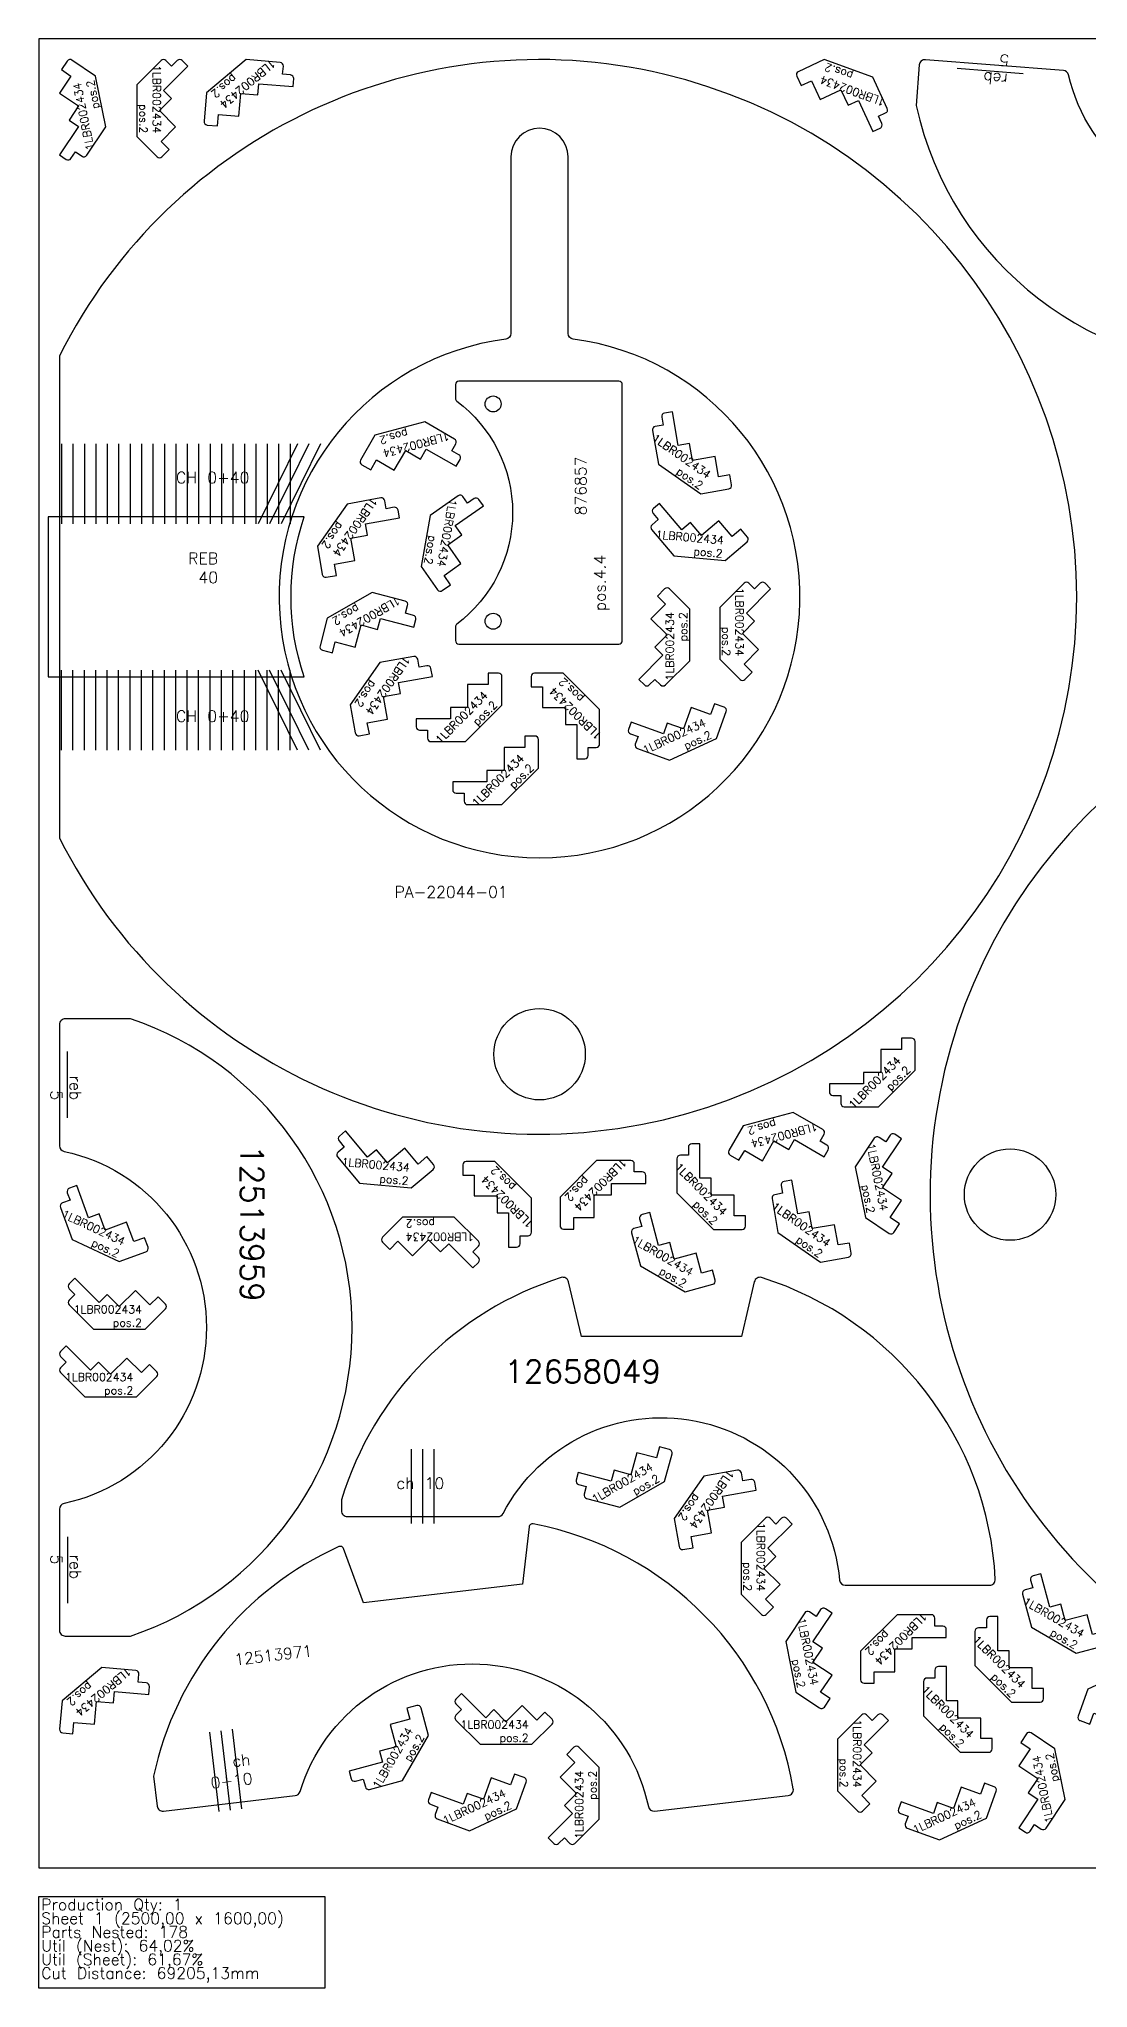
# Model space of a CAD drawing. Header units: millimetres. Extents: x 0 to 2500, y -105 to 1600.
# Drawn here: x 0 to 918, y -105 to 1600 of the extents above; entities that cross this region are included whole.
import ezdxf

# ---------------------------------------------------------------- set-up
doc = ezdxf.new("R2010")
doc.units = ezdxf.units.MM
for name, color, linetype in [('12513959', 7, 'Continuous'), ('12513971', 7, 'Continuous'), ('12658049', 7, 'Continuous'), ('12658087', 7, 'Continuous'), ('1LBR002434', 7, 'Continuous'), ('876857', 7, 'Continuous'), ('Chanfro', 7, 'Continuous'), ('PA-22044-01', 7, 'Continuous'), ('Rebaixo', 7, 'Continuous'), ('sheet', 24, 'Continuous'), ('Stats', 7, 'Continuous'), ('Texto', 7, 'Continuous')]:
    doc.layers.add(name, color=color, linetype=linetype)
doc.styles.get("Standard").update_dxf_attribs({"font": 'txt.shx'})

msp = doc.modelspace()

# ---------------------------------------------------------------- linework, layer by layer
at = {"layer": '12513959', "color": 3}
msp.add_lwpolyline([(18, 314), (18, 207.9, 0.414214), (23, 202.9), (80.2, 202.9, 0.717624), (80.2, 742.9), (23, 742.9, 0.414214), (18, 737.9), (18, 631.8, 0.353739), (22, 626.9, -0.808668), (22, 318.9, 0.353739)], format="xyb", close=True, dxfattribs=at)
at = {"layer": '12513971', "color": 3}
msp.add_lwpolyline([(428.9, 298.4), (423, 248.2), (283.9, 231.9), (266.5, 279.4, 0.434973), (262.5, 281.1, 0.23941), (100.3, 80.2), (103.4, 54.2, 0.414214), (108.9, 49.8), (224.2, 63.3, 0.298217), (228.4, 66.8, -0.775159), (533.2, 53.7, 0.387391), (538.6, 49.8), (655.6, 63.5, 0.43), (660, 69.3, 0.31269), (432.5, 301, 0.434973)], format="xyb", close=True, dxfattribs=at)
at = {"layer": '12658049', "color": 3}
msp.add_lwpolyline([(269.7, 307.4), (401.6, 307.4, 0.27887), (406.1, 310.1, -0.746733), (700.5, 251.9, 0.387226), (705.5, 247.4), (831.8, 247.4, 0.429586), (836.8, 252.7, 0.313253), (632.3, 516.5, 0.435826), (625.9, 512.8), (614.7, 464.9), (474.7, 464.9), (463.4, 512.8, 0.435826), (457, 516.5, 0.248185), (264.7, 322), (264.7, 312.4, 0.414214)], format="xyb", close=True, dxfattribs=at)
at = {"layer": '12658087', "color": 3}
msp.add_lwpolyline([(775.6, 1581.9, 0.414214), (770.2, 1577.4), (767.5, 1541.9, 0.840577), (1343.2, 1566.5, 0.429586), (1338.7, 1572.1), (1212.7, 1581.9, 0.387226), (1207.4, 1577.8, -0.817096), (900.8, 1568.7, 0.32655), (896.4, 1572.5)], format="xyb", close=True, dxfattribs=at)
at = {"layer": '1LBR002434', "color": 4}
for points in [[(28, 1567.6), (18, 1552.6), (34.6, 1541.6), (26.3, 1529.1), (34.6, 1523.5), (18, 1498.6), (23.8, 1494.7, 0.414214), (28, 1495.5), (31.9, 1501.3), (37.7, 1497.5, 0.414214), (41.9, 1498.3), (58.5, 1523.2), (49.6, 1567.6), (28.8, 1581.5, 0.414214), (24.7, 1580.7), (19.7, 1573.2)], [(106.9, 1510.4), (119.6, 1523.1), (105.5, 1537.3), (116.1, 1547.9), (109, 1555), (130.2, 1576.2), (125.3, 1581.1, 0.414214), (121, 1581.1), (116.1, 1576.2), (111.1, 1581.1, 0.414214), (106.9, 1581.1), (85.7, 1559.9), (85.7, 1514.6), (103.3, 1497, 0.414214), (107.6, 1497), (113.9, 1503.3)], [(157, 1533.9), (174.9, 1532.4), (176.6, 1552.3), (191.6, 1551), (192.4, 1560.9), (222.3, 1558.3), (222.9, 1565.3, 0.414214), (220.2, 1568.5), (213.2, 1569.2), (213.9, 1576.1, 0.414214), (211.1, 1579.4), (181.2, 1582), (146.6, 1552.9), (144.4, 1528, 0.414214), (147.1, 1524.7), (156.1, 1524)], [(675.9, 1563.5), (683.5, 1547.2), (701.6, 1555.6), (707.9, 1542), (717, 1546.3), (729.7, 1519.1), (736, 1522, 0.414214), (737.5, 1526), (734.5, 1532.4), (740.8, 1535.3, 0.414214), (742.3, 1539.3), (729.6, 1566.5), (687.1, 1582), (664.4, 1571.4, 0.414214), (663, 1567.4), (666.8, 1559.3)], [(295.3, 1231.7), (310.9, 1222.7), (320.9, 1240), (333.9, 1232.5), (338.9, 1241.2), (364.9, 1226.2), (368.4, 1232.2, 0.414214), (367.3, 1236.3), (361.2, 1239.8), (364.7, 1245.9, 0.414214), (363.6, 1250), (337.7, 1265), (293.9, 1253.3), (281.4, 1231.6, 0.414214), (282.5, 1227.5), (290.3, 1223)], [(594.7, 1217.1), (591.6, 1234.8), (571.9, 1231.3), (569.3, 1246.1), (559.4, 1244.4), (554.2, 1273.9), (547.3, 1272.7, 0.414214), (544.9, 1269.2), (546.1, 1262.3), (539.2, 1261.1, 0.414214), (536.8, 1257.6), (542, 1228.1), (579.1, 1202.1), (603.7, 1206.5, 0.414214), (606.1, 1210), (604.6, 1218.8)], [(258.5, 1140.5), (276.3, 1143.7), (272.8, 1163.4), (287.6, 1166), (285.8, 1175.8), (315.4, 1181), (314.2, 1187.9, 0.414214), (310.7, 1190.3), (303.8, 1189.1), (302.6, 1196, 0.414214), (299.1, 1198.5), (269.6, 1193.2), (243.6, 1156.2), (247.9, 1131.6, 0.414214), (251.4, 1129.1), (260.3, 1130.7)], [(354.5, 1130.8), (369.2, 1141.1), (357.8, 1157.5), (370.1, 1166.1), (364.3, 1174.3), (388.9, 1191.5), (384.9, 1197.2, 0.414214), (380.7, 1197.9), (375, 1193.9), (371, 1199.7, 0.414214), (366.8, 1200.4), (342.2, 1183.2), (334.3, 1138.6), (348.7, 1118.1, 0.414214), (352.9, 1117.4), (360.2, 1122.6)], [(606.6, 1164.7), (595, 1178.5), (579.7, 1165.6), (570, 1177.1), (562.4, 1170.7), (543.1, 1193.7), (537.7, 1189.2, 0.414214), (537.4, 1184.9), (541.9, 1179.6), (536.5, 1175.1, 0.414214), (536.1, 1170.8), (555.4, 1147.9), (600.5, 1143.9), (619.6, 1160, 0.414214), (620, 1164.2), (614.2, 1171.1)], [(259.3, 1072.7), (276.7, 1068), (281.8, 1087.4), (296.3, 1083.5), (298.9, 1093.1), (327.9, 1085.4), (329.7, 1092.1, 0.414214), (327.6, 1095.8), (320.8, 1097.6), (322.6, 1104.4, 0.414214), (320.5, 1108.1), (291.5, 1115.8), (252.3, 1093.2), (245.9, 1069.1, 0.414214), (248, 1065.4), (256.7, 1063)], [(548.1, 1105.6), (535.4, 1092.8), (549.6, 1078.7), (539, 1068.1), (546, 1061), (524.8, 1039.8), (529.8, 1034.9, 0.414214), (534, 1034.9), (539, 1039.8), (543.9, 1034.9, 0.414214), (548.1, 1034.9), (569.4, 1056.1), (569.4, 1101.3), (551.7, 1119, 0.414214), (547.4, 1119), (541.1, 1112.6)], [(616.9, 1053.2), (629.6, 1065.9), (615.5, 1080), (626.1, 1090.6), (619, 1097.7), (640.2, 1118.9), (635.3, 1123.9, 0.414214), (631.1, 1123.9), (626.1, 1118.9), (621.2, 1123.9, 0.414214), (616.9, 1123.9), (595.7, 1102.7), (595.7, 1057.4), (613.4, 1039.7, 0.414214), (617.6, 1039.7), (624, 1046.1)], [(287.3, 1001.9), (305.1, 1005), (301.6, 1024.7), (316.4, 1027.3), (314.6, 1037.2), (344.2, 1042.4), (342.9, 1049.3, 0.414214), (339.5, 1051.7), (332.6, 1050.5), (331.4, 1057.4, 0.414214), (327.9, 1059.8), (298.3, 1054.6), (272.4, 1017.5), (276.7, 992.9, 0.414214), (280.2, 990.5), (289.1, 992.1)], [(393.1, 1035.3), (375.1, 1035.3), (375.1, 1015.3), (360.1, 1015.3), (360.1, 1005.3), (330.1, 1005.3), (330.1, 998.3, 0.414214), (333.1, 995.3), (340.1, 995.3), (340.1, 988.3, 0.414214), (343.1, 985.3), (373.1, 985.3), (405.1, 1017.3), (405.1, 1042.3, 0.414214), (402.1, 1045.3), (393.1, 1045.3)], [(440.6, 1033.3), (440.6, 1015.3), (460.6, 1015.3), (460.6, 1000.3), (470.6, 1000.3), (470.6, 970.3), (477.6, 970.3, 0.414214), (480.6, 973.3), (480.6, 980.3), (487.6, 980.3, 0.414214), (490.6, 983.3), (490.6, 1013.3), (458.6, 1045.3), (433.6, 1045.3, 0.414214), (430.6, 1042.3), (430.6, 1033.3)], [(587.6, 1009.1), (570.7, 1015.3), (563.9, 996.5), (549.8, 1001.6), (546.4, 992.2), (518.2, 1002.5), (515.8, 995.9, 0.414214), (517.6, 992.1), (524.2, 989.7), (521.8, 983.1, 0.414214), (523.6, 979.3), (551.8, 969), (592.8, 988.1), (601.3, 1011.6, 0.414214), (599.5, 1015.5), (591.1, 1018.5)], [(425, 980.2), (407, 980.2), (407, 960.2), (392, 960.2), (392, 950.2), (362, 950.2), (362, 943.2, 0.414214), (365, 940.2), (372, 940.2), (372, 933.2, 0.414214), (375, 930.2), (405, 930.2), (437, 962.2), (437, 987.2, 0.414214), (434, 990.2), (425, 990.2)], [(754.6, 715.9), (736.6, 715.9), (736.6, 695.9), (721.6, 695.9), (721.6, 685.9), (691.6, 685.9), (691.6, 678.9, 0.414214), (694.6, 675.9), (701.6, 675.9), (701.6, 668.9, 0.414214), (704.6, 665.9), (734.6, 665.9), (766.6, 697.9), (766.6, 722.9, 0.414214), (763.6, 725.9), (754.6, 725.9)], [(617.5, 627.7), (633.1, 618.7), (643.1, 636), (656.1, 628.5), (661.1, 637.2), (687.1, 622.2), (690.6, 628.3, 0.414214), (689.5, 632.4), (683.4, 635.9), (686.9, 641.9, 0.414214), (685.8, 646), (659.8, 661), (616.1, 649.3), (603.6, 627.7, 0.414214), (604.7, 623.6), (612.5, 619.1)], [(331.8, 615.8), (320.2, 629.6), (304.9, 616.8), (295.3, 628.3), (287.6, 621.8), (268.3, 644.8), (262.9, 640.3, 0.414214), (262.6, 636.1), (267.1, 630.7), (261.7, 626.2, 0.414214), (261.3, 622), (280.6, 599), (325.7, 595.1), (344.9, 611.1, 0.414214), (345.2, 615.4), (339.4, 622.3)], [(608.2, 570.5), (608.2, 588.5), (588.2, 588.5), (588.2, 603.5), (578.2, 603.5), (578.2, 633.5), (571.2, 633.5, 0.414214), (568.2, 630.5), (568.2, 623.5), (561.2, 623.5, 0.414214), (558.2, 620.5), (558.2, 590.5), (590.2, 558.5), (615.2, 558.5, 0.414214), (618.2, 561.5), (618.2, 570.5)], [(744.8, 568.9), (754.7, 583.9), (738.1, 595), (746.4, 607.5), (738.1, 613), (754.7, 638), (748.9, 641.9, 0.414214), (744.8, 641), (740.9, 635.2), (735.1, 639.1, 0.414214), (730.9, 638.3), (714.3, 613.3), (723.1, 568.9), (743.9, 555.1, 0.414214), (748.1, 555.9), (753.1, 563.4)], [(380.9, 606.1), (380.9, 588.1), (400.9, 588.1), (400.9, 573.1), (410.9, 573.1), (410.9, 543.1), (417.9, 543.1, 0.414214), (420.9, 546.1), (420.9, 553.1), (427.9, 553.1, 0.414214), (430.9, 556.1), (430.9, 586.1), (398.9, 618.1), (373.9, 618.1, 0.414214), (370.9, 615.1), (370.9, 606.1)], [(467.9, 568.9), (485.9, 568.9), (485.9, 588.9), (500.9, 588.9), (500.9, 598.9), (530.9, 598.9), (530.9, 605.9, 0.414214), (527.9, 608.9), (520.9, 608.9), (520.9, 615.9, 0.414214), (517.9, 618.9), (487.9, 618.9), (455.9, 586.9), (455.9, 561.9, 0.414214), (458.9, 558.9), (467.9, 558.9)], [(82.9, 548), (76.7, 564.9), (57.9, 558.1), (52.8, 572.2), (43.4, 568.8), (33.2, 597), (26.6, 594.6, 0.414214), (24.8, 590.7), (27.2, 584.2), (20.6, 581.8, 0.414214), (18.8, 577.9), (29.1, 549.7), (70.1, 530.6), (93.6, 539.1, 0.414214), (95.4, 543), (92.3, 551.4)], [(699.3, 545), (696.2, 562.7), (676.5, 559.3), (673.9, 574), (664, 572.3), (658.8, 601.8), (651.9, 600.6, 0.414214), (649.5, 597.1), (650.7, 590.3), (643.8, 589, 0.414214), (641.4, 585.6), (646.6, 556), (683.7, 530.1), (708.3, 534.4, 0.414214), (710.7, 537.9), (709.2, 546.7)], [(313.9, 548.2), (326.7, 535.5), (340.8, 549.6), (351.4, 539), (358.5, 546.1), (379.7, 524.9), (384.6, 529.8, 0.414214), (384.6, 534.1), (379.7, 539), (384.6, 544, 0.414214), (384.6, 548.2), (363.4, 569.4), (318.2, 569.4), (300.5, 551.7, 0.414214), (300.5, 547.5), (306.9, 541.1)], [(579.7, 520.4), (575.1, 537.8), (555.7, 532.6), (551.9, 547.1), (542.2, 544.5), (534.4, 573.5), (527.7, 571.6, 0.414214), (525.6, 568), (527.4, 561.2), (520.6, 559.4, 0.414214), (518.5, 555.7), (526.2, 526.7), (565.4, 504.1), (589.6, 510.6, 0.414214), (591.7, 514.3), (589.4, 523)], [(97.1, 492.6), (84.4, 505.3), (70.3, 491.2), (59.6, 501.8), (52.6, 494.7), (31.4, 515.9), (26.4, 511, 0.414214), (26.4, 506.7), (31.4, 501.8), (26.4, 496.8, 0.414214), (26.4, 492.6), (47.6, 471.4), (92.9, 471.4), (110.6, 489, 0.414214), (110.6, 493.3), (104.2, 499.6)], [(89.6, 433.4), (76.9, 446.1), (62.7, 432), (52.1, 442.6), (45, 435.5), (23.8, 456.7), (18.9, 451.8, 0.414214), (18.9, 447.5), (23.8, 442.6), (18.9, 437.6, 0.414214), (18.9, 433.4), (40.1, 412.2), (85.4, 412.2), (103, 429.9, 0.414214), (103, 434.1), (96.7, 440.5)], [(540.4, 358.7), (523.1, 363.3), (517.9, 344), (503.4, 347.9), (500.8, 338.3), (471.8, 346), (470, 339.3, 0.414214), (472.1, 335.6), (478.9, 333.8), (477.1, 327, 0.414214), (479.2, 323.3), (508.2, 315.6), (547.4, 338.2), (553.9, 362.3, 0.414214), (551.7, 366), (543, 368.3)], [(570.7, 290.1), (588.4, 293.2), (584.9, 312.9), (599.7, 315.5), (598, 325.4), (627.5, 330.6), (626.3, 337.5, 0.414214), (622.8, 339.9), (615.9, 338.7), (614.7, 345.6, 0.414214), (611.2, 348), (581.7, 342.8), (555.7, 305.7), (560.1, 281.1, 0.414214), (563.5, 278.7), (572.4, 280.2)], [(635.6, 235.1), (648.4, 247.9), (634.2, 262), (644.8, 272.6), (637.8, 279.7), (659, 300.9), (654, 305.9, 0.414214), (649.8, 305.9), (644.8, 300.9), (639.9, 305.9, 0.414214), (635.6, 305.9), (614.4, 284.6), (614.4, 239.4), (632.1, 221.7, 0.414214), (636.3, 221.7), (642.7, 228.1)], [(921.9, 204.2), (917.2, 221.6), (897.9, 216.4), (894, 230.9), (884.4, 228.3), (876.6, 257.3), (869.8, 255.5, 0.414214), (867.7, 251.8), (869.5, 245), (862.8, 243.2, 0.414214), (860.7, 239.5), (868.4, 210.6), (907.6, 187.9), (931.8, 194.4, 0.414214), (933.9, 198.1), (931.5, 206.8)], [(683.9, 153.8), (693.9, 168.8), (677.2, 179.9), (685.6, 192.4), (677.2, 197.9), (693.9, 222.9), (688.1, 226.8, 0.414214), (683.9, 226), (680, 220.1), (674.2, 224, 0.414214), (670, 223.2), (653.4, 198.2), (662.3, 153.8), (683.1, 140, 0.414214), (687.2, 140.8), (692.2, 148.3)], [(730.9, 171.6), (748.9, 171.6), (748.9, 191.6), (763.9, 191.6), (763.9, 201.6), (793.9, 201.6), (793.9, 208.6, 0.414214), (790.9, 211.6), (783.9, 211.6), (783.9, 218.6, 0.414214), (780.9, 221.6), (750.9, 221.6), (718.9, 189.6), (718.9, 164.6, 0.414214), (721.9, 161.6), (730.9, 161.6)], [(869, 157), (869, 175), (849, 175), (849, 190), (839, 190), (839, 220), (832, 220, 0.414214), (829, 217), (829, 210), (822, 210, 0.414214), (819, 207), (819, 177), (851, 145), (876, 145, 0.414214), (879, 148), (879, 157)], [(30.6, 127.3), (48.5, 125.8), (50.3, 145.7), (65.2, 144.4), (66.1, 154.3), (96, 151.7), (96.6, 158.7, 0.414214), (93.9, 162), (86.9, 162.6), (87.5, 169.5, 0.414214), (84.8, 172.8), (54.9, 175.4), (20.2, 146.3), (18, 121.4, 0.414214), (20.8, 118.2), (29.7, 117.4)], [(824, 113.2), (824, 131.2), (804, 131.2), (804, 146.2), (794, 146.2), (794, 176.2), (787, 176.2, 0.414214), (784, 173.2), (784, 166.2), (777, 166.2, 0.414214), (774, 163.2), (774, 133.2), (806, 101.2), (831, 101.2, 0.414214), (834, 104.2), (834, 113.2)], [(922.9, 135.3), (939.8, 129.1), (946.7, 147.9), (960.8, 142.8), (964.2, 152.2), (992.4, 141.9), (994.8, 148.5, 0.414214), (993, 152.3), (986.4, 154.7), (988.8, 161.3, 0.414214), (987, 165.1), (958.8, 175.4), (917.8, 156.3), (909.2, 132.8, 0.414214), (911, 128.9), (919.5, 125.9)], [(324.6, 130.1), (307.2, 125.4), (312.4, 106.1), (297.9, 102.2), (300.5, 92.6), (271.5, 84.8), (273.3, 78, 0.414214), (277, 75.9), (283.8, 77.7), (285.6, 71, 0.414214), (289.2, 68.8), (318.2, 76.6), (340.8, 115.8), (334.4, 139.9, 0.414214), (330.7, 142.1), (322, 139.7)], [(435.5, 129.4), (422.8, 142.1), (408.6, 128), (398, 138.6), (391, 131.5), (369.8, 152.7), (364.8, 147.8, 0.414214), (364.8, 143.5), (369.8, 138.6), (364.8, 133.6, 0.414214), (364.8, 129.4), (386, 108.2), (431.3, 108.2), (449, 125.8, 0.414214), (449, 130.1), (442.6, 136.4)], [(719.9, 63.3), (732.6, 76), (718.5, 90.1), (729.1, 100.8), (722, 107.8), (743.2, 129), (738.3, 134, 0.414214), (734.1, 134), (729.1, 129), (724.2, 134, 0.414214), (719.9, 134), (698.7, 112.8), (698.7, 67.5), (716.4, 49.8, 0.414214), (720.6, 49.8), (727, 56.2)], [(468.8, 92.2), (456.1, 79.5), (470.3, 65.3), (459.7, 54.7), (466.7, 47.6), (445.5, 26.4), (450.5, 21.5, 0.414214), (454.7, 21.5), (459.7, 26.4), (464.6, 21.5, 0.414214), (468.8, 21.5), (490.1, 42.7), (490.1, 87.9), (472.4, 105.6, 0.414214), (468.1, 105.6), (461.8, 99.2)], [(867.3, 104.3), (857.3, 89.3), (874, 78.2), (865.6, 65.7), (874, 60.2), (857.3, 35.2), (863.1, 31.3, 0.414214), (867.3, 32.2), (871.2, 38), (877, 34.1, 0.414214), (881.2, 34.9), (897.8, 59.9), (888.9, 104.3), (868.1, 118.2, 0.414214), (864, 117.3), (859, 109.8)], [(412.6, 72.8), (395.7, 78.9), (388.9, 60.1), (374.8, 65.3), (371.3, 55.9), (343.1, 66.1), (340.8, 59.5, 0.414214), (342.5, 55.7), (349.1, 53.3), (346.7, 46.7, 0.414214), (348.5, 42.9), (376.7, 32.6), (417.7, 51.7), (426.3, 75.2, 0.414214), (424.5, 79.1), (416, 82.2)], [(823.9, 64.7), (807, 70.8), (800.1, 52), (786, 57.2), (782.6, 47.8), (754.4, 58), (752, 51.4, 0.414214), (753.8, 47.6), (760.4, 45.2), (758, 38.6, 0.414214), (759.8, 34.8), (788, 24.5), (829, 43.6), (837.6, 67.1, 0.414214), (835.8, 71), (827.3, 74.1)]]:
    msp.add_lwpolyline(points, format="xyb", close=True, dxfattribs=at)
at = {"layer": '876857', "color": 4}
msp.add_lwpolyline([(364.4, 1085.7), (364.4, 1073.7, 0.414214), (367.4, 1070.7), (507.4, 1070.7, 0.414214), (510.4, 1073.7), (510.4, 1297.7, 0.414214), (507.4, 1300.7), (367.4, 1300.7, 0.414214), (364.4, 1297.7), (364.4, 1285.7, 0.236068), (365.6, 1283.3, -0.5), (365.6, 1088.1, 0.236068)], format="xyb", close=True, dxfattribs=at)
for centre in [(397.4, 1280.7), (397.4, 1090.7)]:
    msp.add_circle(centre, 7, dxfattribs=at)
at = {"layer": 'Chanfro', "color": 1}
for p, q in [((19.7, 1245.9), (19.7, 1175.9)), ((29.7, 1245.9), (29.7, 1175.9)), ((39.7, 1245.9), (39.7, 1175.9)), ((49.7, 1245.9), (49.7, 1175.9)), ((59.7, 1245.9), (59.7, 1175.9)), ((69.7, 1245.9), (69.7, 1175.9)), ((79.7, 1245.9), (79.7, 1175.9)), ((89.7, 1245.9), (89.7, 1175.9)), ((99.7, 1245.9), (99.7, 1175.9)), ((109.7, 1245.9), (109.7, 1175.9)), ((119.7, 1245.9), (119.7, 1175.9)), ((129.7, 1245.9), (129.7, 1175.9)), ((139.7, 1245.9), (139.7, 1175.9)), ((149.7, 1245.9), (149.7, 1175.9)), ((159.7, 1245.9), (159.7, 1175.9)), ((169.7, 1245.9), (169.7, 1175.9)), ((179.7, 1245.9), (179.7, 1175.9)), ((189.7, 1245.9), (189.7, 1175.9)), ((226.2, 1245.9), (191.8, 1175.9)), ((199.7, 1245.9), (199.7, 1175.9)), ((236.2, 1245.9), (201.8, 1175.9)), ((209.7, 1245.9), (209.7, 1175.9)), ((246.2, 1245.9), (211.8, 1175.9)), ((219.7, 1245.9), (219.7, 1175.9)), ((19.7, 977.9), (19.7, 1047.9)), ((29.7, 977.9), (29.7, 1047.9)), ((39.7, 977.9), (39.7, 1047.9)), ((49.7, 977.9), (49.7, 1047.9)), ((59.7, 977.9), (59.7, 1047.9)), ((69.7, 977.9), (69.7, 1047.9)), ((79.7, 977.9), (79.7, 1047.9)), ((89.7, 977.9), (89.7, 1047.9)), ((99.7, 977.9), (99.7, 1047.9)), ((109.7, 977.9), (109.7, 1047.9)), ((119.7, 977.9), (119.7, 1047.9)), ((129.7, 977.9), (129.7, 1047.9)), ((139.7, 977.9), (139.7, 1047.9)), ((149.7, 977.9), (149.7, 1047.9)), ((159.7, 977.9), (159.7, 1047.9)), ((169.7, 977.9), (169.7, 1047.9)), ((179.7, 977.9), (179.7, 1047.9)), ((189.7, 977.9), (189.7, 1047.9)), ((226.2, 977.9), (191.8, 1047.9)), ((199.7, 977.9), (199.7, 1047.9)), ((236.2, 977.9), (201.8, 1047.9)), ((209.7, 977.9), (209.7, 1047.9)), ((246.2, 977.9), (211.8, 1047.9)), ((219.7, 977.9), (219.7, 1047.9))]:
    msp.add_line(p, q, dxfattribs=at)
at = {"layer": 'Chanfro', "color": 3}
for p, q in [((325.6, 366.4), (325.6, 301.4)), ((335.6, 366.4), (335.6, 301.4)), ((345.6, 366.4), (345.6, 301.4)), ((159.1, 120.1), (167.3, 50.6)), ((169, 121.3), (177.2, 51.7)), ((149.2, 118.9), (157.3, 49.4))]:
    msp.add_line(p, q, dxfattribs=at)
at = {"layer": 'PA-22044-01', "color": 1}
for points in [[(18, 1322.9), (18, 901, 4.219005)], [(408.6, 1337.5, 15.435213), (467.4, 1337.5, -0.376803), (463, 1342.5), (463, 1496.9, 0.999998), (413, 1496.9), (413, 1342.5, -0.376803)]]:
    msp.add_lwpolyline(points, format="xyb", close=True, dxfattribs=at)
at = {"layer": 'PA-22044-01', "color": 2}
msp.add_lwpolyline([(1460.7, 169.1, 4.219005), (1038.8, 169.1)], format="xyb", close=True, dxfattribs=at)
at = {"layer": 'PA-22044-01', "color": 1}
msp.add_circle((438, 711.9), 40, dxfattribs=at)
at = {"layer": 'PA-22044-01', "color": 2}
msp.add_circle((849.7, 589.1), 40, dxfattribs=at)
at = {"layer": 'Rebaixo', "color": 3}
for p, q in [((861.1, 1569.6), (803.3, 1574.1)), ((25, 656.1), (25, 714.3)), ((25, 289.7), (25, 231.6))]:
    msp.add_line(p, q, dxfattribs=at)
at = {"layer": 'Rebaixo', "color": 1}
msp.add_lwpolyline([(8, 1041.9), (232.1, 1041.9, -0.165317), (232.1, 1181.9), (8, 1181.9)], format="xyb", close=True, dxfattribs=at)
at = {"layer": 'sheet', "color": 7}
msp.add_lwpolyline([(0, 0), (2500, 0), (2500, 1600), (0, 1600)], close=True, dxfattribs=at)
at = {"layer": 'Stats', "color": 151}
msp.add_lwpolyline([(0, -25), (250, -25), (250, -105), (0, -105), (0, -25)], close=True, dxfattribs=at)

# ---------------------------------------------------------------- texts
at = {"layer": 'Chanfro', "color": 1, "char_height": 10}
for insert, attachment_point in [((184.1, 1221.3), 3), ((184.1, 1002.6), 9)]:
    msp.add_mtext_dynamic_manual_height_columns('CH 0+40', width=108.651, gutter_width=12.5, heights=[0], dxfattribs=dict(at, insert=insert, attachment_point=attachment_point))
at = {"layer": 'Chanfro', "color": 3, "insert": (354.6, 341.6), "char_height": 10, "width": 58.166, "attachment_point": 3}
msp.add_mtext('ch 10', dxfattribs=at)
at = {"layer": 'Chanfro', "color": 3, "insert": (184.3, 100.1), "char_height": 10, "width": 53.741, "attachment_point": 3, "rotation": 6.683}
msp.add_mtext('ch 0+10', dxfattribs=at)
at = {"layer": 'Rebaixo', "color": 3, "char_height": 10}
for insert, width, attachment_point, rotation in [((847.2, 1559.4), 30.968, 1, 175.5381), ((36.9, 671.7), 35.2, 3, 270), ((36.9, 274.1), 35.2, 1, 270)]:
    msp.add_mtext('reb 5', dxfattribs=dict(at, insert=insert, width=width, attachment_point=attachment_point, rotation=rotation))
at = {"layer": 'Rebaixo', "color": 1, "insert": (156.7, 1150.6), "char_height": 10, "attachment_point": 3}
msp.add_mtext_dynamic_manual_height_columns('REB\\P40', width=71.207, gutter_width=12.5, heights=[0], dxfattribs=at)
at = {"layer": 'Stats', "color": 60}
for s, p in [('Production Qty: 1', (2, -37)), ('Sheet 1 (2500,00 x 1600,00)', (2, -49)), ('Parts Nested: 178', (2, -61)), ('Util (Nest): 64,02%', (2, -73)), ('Util (Sheet): 61,67%', (2, -85)), ('Cut Distance: 69205,13mm', (2, -97))]:
    msp.add_text(s, height=10, dxfattribs=at).set_placement(p)
at = {"layer": 'Texto', "color": 4}
for s, insert, char_height, width, attachment_point, rotation in [('1LBR002434\\Ppos.2', (106.5, 1517.5), 7, 55.252, 3, 270), ('1LBR002434\\Ppos.2', (162.1, 1538.8), 7, 55.252, 3, 220), ('1LBR002434\\Ppos.2', (682.6, 1561.5), 7, 55.252, 3, 160), ('1LBR002434\\Ppos.2', (29.7, 1560.8), 7, 55.252, 3, 101.3099), ('1LBR002434\\Ppos.2', (302.1, 1233.9), 7, 55.252, 3, 195), ('1LBR002434\\Ppos.2', (588.7, 1220.8), 7, 55.252, 3, 325), ('{\\W9.40721; }876857 pos.4.4', (469.1, 1099.4), 10, 168.106, 1, 90), ('1LBR002434\\Ppos.2', (262.3, 1146.5), 7, 55.252, 3, 235), ('1LBR002434\\Ppos.2', (355.3, 1137.8), 7, 55.252, 3, 260), ('1LBR002434\\Ppos.2', (599.5, 1164.9), 7, 55.252, 3, 355), ('1LBR002434\\Ppos.2', (265.2, 1076.6), 7, 55.252, 3, 210), ('1LBR002434\\Ppos.2', (616.5, 1060.2), 7, 55.252, 3, 270), ('1LBR002434\\Ppos.2', (548.5, 1098.5), 7, 55.252, 3, 90), ('1LBR002434\\Ppos.2', (291.1, 1007.9), 7, 55.252, 3, 235), ('1LBR002434\\Ppos.2', (445.8, 1028.6), 7, 55.252, 3, 135), ('1LBR002434\\Ppos.2', (388.4, 1030), 7, 55.252, 3, 45), ('1LBR002434\\Ppos.2', (581.4, 1005.8), 7, 55.252, 3, 25), ('1LBR002434\\Ppos.2', (420.3, 974.9), 7, 55.252, 3, 45), ('1LBR002434\\Ppos.2', (749.9, 710.6), 7, 55.252, 3, 45), ('1LBR002434\\Ppos.2', (624.2, 629.9), 7, 55.252, 3, 195), ('1LBR002434\\Ppos.2', (743, 575.8), 7, 55.252, 3, 281.3099), ('1LBR002434\\Ppos.2', (324.7, 616.1), 7, 55.252, 3, 355), ('1LBR002434\\Ppos.2', (386.2, 601.3), 7, 55.252, 3, 135), ('1LBR002434\\Ppos.2', (472.7, 574.1), 7, 55.252, 3, 225), ('1LBR002434\\Ppos.2', (602.9, 575.2), 7, 55.252, 3, 315), ('1LBR002434\\Ppos.2', (693.3, 548.7), 7, 55.252, 3, 325), ('1LBR002434\\Ppos.2', (76.3, 550.7), 7, 55.252, 3, 335), ('1LBR002434\\Ppos.2', (321, 548.6), 7, 55.252, 3, 180), ('1LBR002434\\Ppos.2', (573.4, 523.6), 7, 55.252, 3, 330), ('1LBR002434\\Ppos.2', (534.5, 354.8), 7, 55.252, 3, 30), ('1LBR002434\\Ppos.2', (574.4, 296.1), 7, 55.252, 3, 235), ('1LBR002434\\Ppos.2', (635.2, 242.2), 7, 55.252, 3, 270), ('1LBR002434\\Ppos.2', (735.6, 176.9), 7, 55.252, 3, 225), ('1LBR002434\\Ppos.2', (915.6, 207.4), 7, 55.252, 3, 330), ('1LBR002434\\Ppos.2', (682.1, 160.7), 7, 55.252, 3, 281.3099), ('1LBR002434\\Ppos.2', (863.7, 161.7), 7, 55.252, 3, 315), ('1LBR002434\\Ppos.2', (35.8, 132.2), 7, 55.252, 3, 220), ('1LBR002434\\Ppos.2', (818.7, 117.9), 7, 55.252, 3, 315), ('1LBR002434\\Ppos.2', (321.4, 123.8), 7, 55.252, 3, 60), ('1LBR002434\\Ppos.2', (719.5, 70.3), 7, 55.252, 3, 270), ('1LBR002434\\Ppos.2', (869.1, 97.4), 7, 55.252, 3, 101.3099), ('1LBR002434\\Ppos.2', (406.4, 69.4), 7, 55.252, 3, 25), ('1LBR002434\\Ppos.2', (469.2, 85.1), 7, 55.252, 3, 90), ('1LBR002434\\Ppos.2', (817.7, 61.3), 7, 55.252, 3, 25)]:
    msp.add_mtext(s, dxfattribs=dict(at, insert=insert, char_height=char_height, width=width, attachment_point=attachment_point, rotation=rotation))
at = {"layer": 'Texto', "color": 1, "insert": (311.1, 858.8), "char_height": 10, "width": 262.375, "attachment_point": 1}
msp.add_mtext('{\\W7.88786;   }PA-22044-01', dxfattribs=at)
at = {"layer": 'Texto', "color": 3}
for s, insert, char_height, width, attachment_point, rotation in [('12513959', (176.4, 632.4), 20, 125.415, 7, 270), ('12513971', (170.4, 187.2), 10, 263.972, 1, 6.683)]:
    msp.add_mtext(s, dxfattribs=dict(at, insert=insert, char_height=char_height, width=width, attachment_point=attachment_point, rotation=rotation))
at = {"layer": 'Texto', "color": 4, "char_height": 7, "width": 55.252, "attachment_point": 3}
for insert in [(90.1, 492.2), (82.5, 433), (428.5, 129)]:
    msp.add_mtext('1LBR002434\\Ppos.2', dxfattribs=dict(at, insert=insert))
at = {"layer": 'Texto', "color": 3, "insert": (407.1, 444.3), "char_height": 20, "width": 262.02, "attachment_point": 1}
msp.add_mtext('12658049', dxfattribs=at)

doc.saveas('drawing.dxf')
